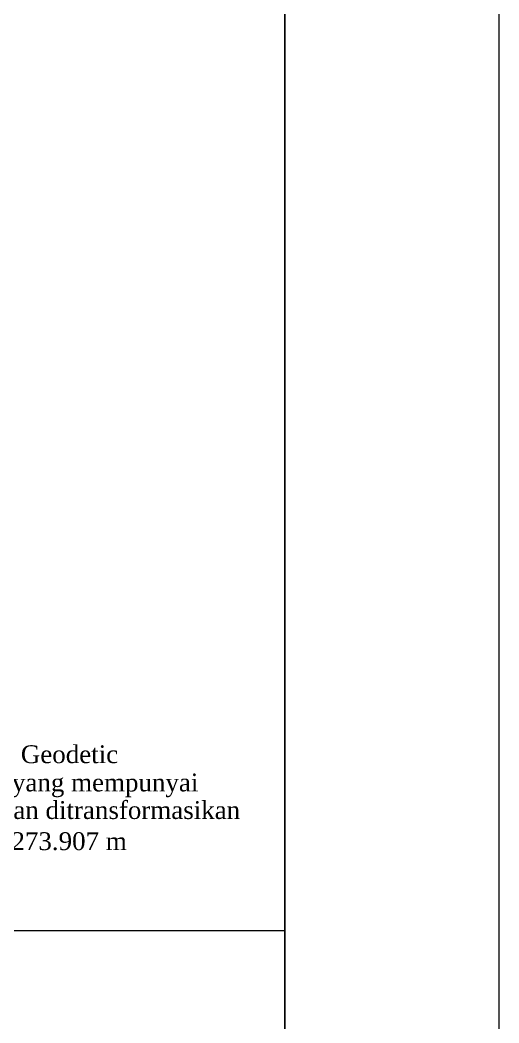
# Model space of a CAD drawing. Header units: inches. Extents: x 110400 to 131000, y 1079400 to 1096600.
# Drawn here: x 129659 to 131000, y 1088543 to 1091353 of the extents above; entities that cross this region are included whole.
import ezdxf

# ---------------------------------------------------------------- set-up
doc = ezdxf.new("R2010")
doc.units = ezdxf.units.IN
doc.header["$MEASUREMENT"] = 0
doc.layers.add('110100', color=7, linetype='Continuous')
doc.layers.add('TEXT', color=7, linetype='Continuous')
doc.styles.add('Times New Roman', font='times.ttf')

# ---------------------------------------------------------------- blocks, each defined once
blk = doc.blocks.new('dawwfaa')
at = {"layer": '110100', "color": 5, "lineweight": 13}
for p, q in [((130400.2, 1080000.2), (130400.2, 1095999.7)), ((127400.3, 1088801.3), (130400.2, 1088801.3))]:
    blk.add_line(p, q, dxfattribs=at)
blk.add_lwpolyline([(110400.2, 1096599.7), (131000.2, 1096599.7), (131000.2, 1079399.7), (110400.2, 1079399.7)], close=True, dxfattribs=at)
blk.add_lwpolyline([(127400.3, 1079999.7), (127400.3, 1095999.7), (130400.3, 1095999.7), (130400.3, 1079999.7)], dxfattribs=at)
at = {"layer": '110100', "color": 5, "lineweight": 13, "style": 'Times New Roman'}
for s, p in [('Peta Bidang Tanah ini dibuat berdasarkan pengukuran GPS Geodetic ', (127844.6, 1089270.5)), (' dengan Metode Rapid Static menggunakan Base 000 pengikatan yang mempunyai', (127649.9, 1089191.4)), ('koordinat geodetic  3° 43\' 57.38285" LS 114°457\' 46.06857" BT dan ditransformasikan ', (127627.9, 1089114.1)), (' ke TM3°  dengan koordinat X =  121816.525 m;  Y = 1087273.907 m', (127826.5, 1089027))]:
    blk.add_text(s, height=49.999, dxfattribs=at).set_placement(p)

msp = doc.modelspace()

# ---------------------------------------------------------------- block references
at = {"layer": 'TEXT'}
msp.add_blockref('dawwfaa', (0, 0), dxfattribs=at)

doc.saveas('drawing.dxf')
